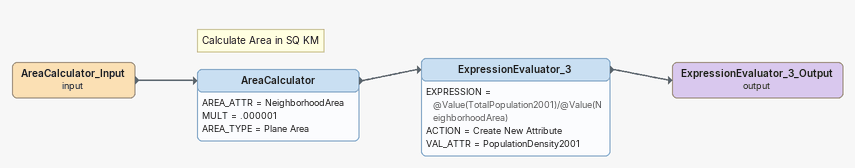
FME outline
AreaCalculator_Input (input)
    -> AreaCalculator
Note: Calculate Area in SQ KM
AreaCalculator
    AREA_ATTR = NeighborhoodArea
    MULT = .000001
    AREA_TYPE = Plane Area
    -> ExpressionEvaluator_3
ExpressionEvaluator_3
    EXPRESSION = @Value(TotalPopulation2001)/@Value(NeighborhoodArea)
    ACTION = Create New Attribute
    VAL_ATTR = PopulationDensity2001
    -> ExpressionEvaluator_3_Output (output)
ExpressionEvaluator_3_Output (output)
